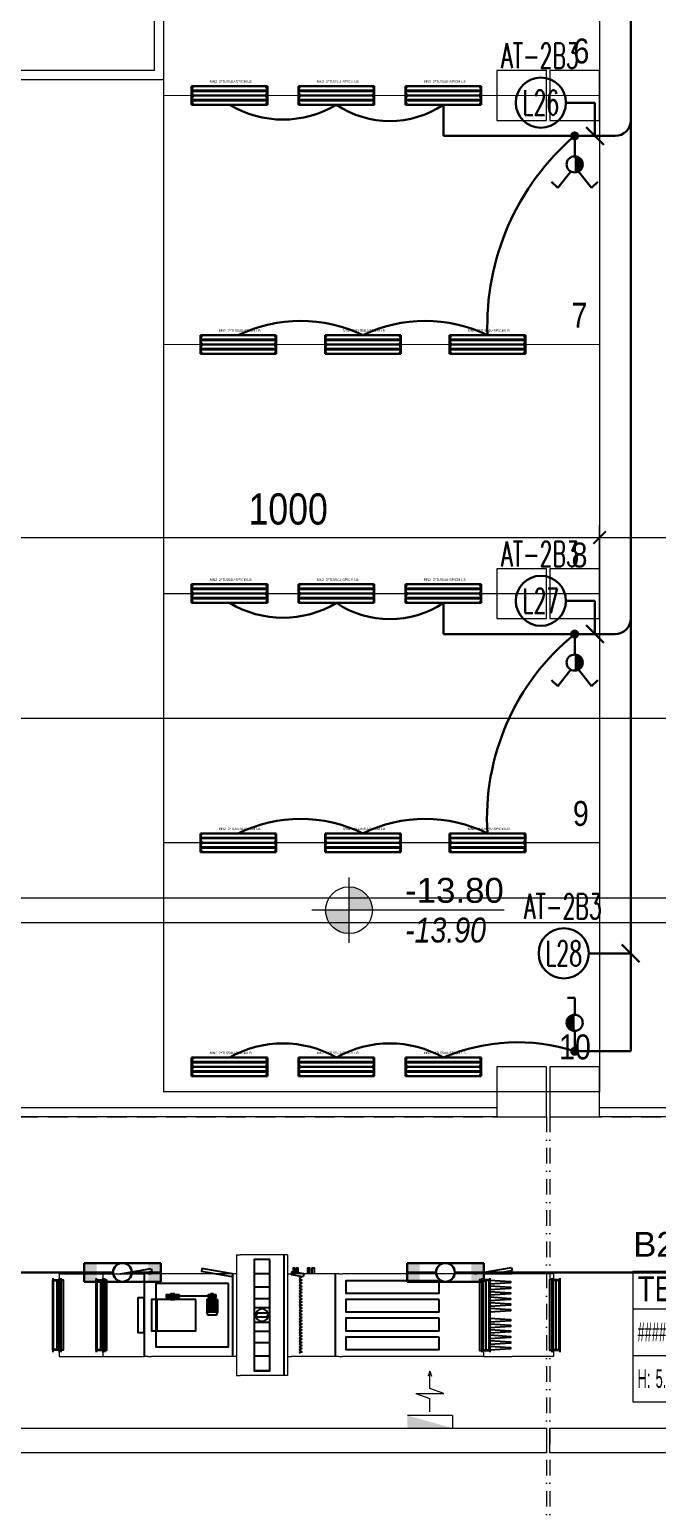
# Model space of a CAD drawing. Header units: metres. Extents: x -13316 to 152404, y -3899 to 30226.
# Drawn here: x 4845 to 5853, y -309 to 2066 of the extents above; entities that cross this region are included whole.
import ezdxf
from ezdxf.enums import TextEntityAlignment as Align

# ---------------------------------------------------------------- set-up
doc = ezdxf.new("R2010")
doc.units = ezdxf.units.M
doc.header["$LTSCALE"] = 100
doc.header["$MEASUREMENT"] = 0
for name, pattern in [('DASHDOT2', [0.5, 0.25, -0.125, 0, -0.125]), ('DOT2', [0.125, 0, -0.125]), ('HIDDEN', [0.375, 0.25, -0.125]), ('HIDDEN2', [4.7625, 3.175, -1.5875])]:
    doc.linetypes.add(name, pattern=pattern)
doc.layers.get('0').update_dxf_attribs({"color": 9, "lineweight": 9})
for name, color, linetype, lineweight in [('00', 9, 'Continuous', 9), ('01', 9, 'Continuous', 9), ('06D', 9, 'Continuous', 9), ('20', 9, 'DOT2', 9), ('21', 9, 'Continuous', 9), ('21_mahal200', 9, 'Continuous', 9), ('24', 9, 'DASHDOT2', 9), ('25', 9, 'Continuous', 9), ('32-ekipman', 9, 'Continuous', 9), ('E-2x36 W SIVAÜSTÜ FLUORESAN ARMATÜR (ETANŞ)', 7, 'Continuous', 30), ('E-2x54 W SIVAÜSTÜ FLUORESAN YÜKSEK TAVAN ARMATÜRÜ', 7, 'Continuous', 30), ('E-ANAHTAR (ETANŞ)', 7, 'Continuous', 30), ('E-KABLO', 7, 'Continuous', 30), ('E-KOMÜTATÖR ANAHTAR (ETANŞ)', 7, 'Continuous', 30), ('E-LINYE', 7, 'Continuous', 30)]:
    doc.layers.add(name, color=color, linetype=linetype, lineweight=lineweight)
doc.styles.add('Arial', font='arial.ttf', dxfattribs={"height": 2.5})
doc.styles.add('E-YAZI', font='txttw.shx')
doc.styles.add('MuuM_TEXT-ITALIC', font='ARIALNI.TTF')
doc.styles.add('MuuM_TEXT-STANDART', font='ARIALN.TTF')
doc.dimstyles.new('MuuM_DIM200', dxfattribs={"dimscale": 20, "dimtxt": 2, "dimasz": 1, "dimexe": 1, "dimexo": 1, "dimgap": 1, "dimtad": 1, "dimdec": 1, "dimrnd": 0.5, "dimdsep": 46, "dimtxsty": 'MuuM_TEXT-STANDART', "dimblk": 'ARCHTICK', "dimcen": 0, "dimdle": 0.15, "dimclrd": 256, "dimclre": 256, "dimclrt": 256, "dimadec": 0, "dimazin": 0, "dimtfac": 5, "dimtdec": 1, "dimtix": 1, "dimtmove": 2, "dimatfit": 3, "dimldrblk": 'DOT', "dimfxl": 3, "dimfxlon": 1, "dimtolj": 1, "dimlwd": -1, "dimlwe": -1, "dimarcsym": 0})

# ---------------------------------------------------------------- blocks, each defined once
blk = doc.blocks.new('p-akslar_yeni')
at = {"layer": '24'}
for points in [[(11770, -8575), (11770, -11857.2)], [(11775, -8575), (11775, -11857.2)]]:
    blk.add_lwpolyline(points, dxfattribs=at)
blk = doc.blocks.new('2x54 W SIVAÜSTÜ FLUORESAN YÜKSEK TAVAN ARMATÜRÜ')
at = {"layer": 'E-2x54 W SIVAÜSTÜ FLUORESAN YÜKSEK TAVAN ARMATÜRÜ', "color": 4}
for p, q in [((-60.8, 15), (-60.8, -15)), ((-60.8, 15), (60.8, 15)), ((-60, 0), (-15, 0)), ((15, 0), (60, 0)), ((60.8, 15), (60.8, 0)), ((60.8, 0), (60.8, -15)), ((-60.8, -15), (60.8, -15))]:
    blk.add_line(p, q, dxfattribs=at)
at = {"layer": 'E-2x54 W SIVAÜSTÜ FLUORESAN YÜKSEK TAVAN ARMATÜRÜ', "color": 7}
for p, q in [((-60.8, 0), (60.8, 0)), ((-59.3, 8), (59.3, 8)), ((-59.2, 7), (59.4, 7)), ((-59.3, -7), (59.3, -7)), ((-59.2, -8), (59.4, -8))]:
    blk.add_line(p, q, dxfattribs=at)
for centre in [(-59.2, 7.6), (-59.2, 7.3), (59.4, 7.6), (59.4, 7.3), (-59.2, -7.4), (-59.2, -7.7), (59.4, -7.4), (59.4, -7.7)]:
    blk.add_circle(centre, 0.11, dxfattribs=at)
for centre, radius, start, end in [((-48.7, 7.5), 12.1, 141.86, 218.14), ((-59.1, 7.5), 0.515, 106.8674, 266.7612), ((-59.3, 7.5), 0.519, 289.2244, 84.4042), ((48.7, 7.5), 12.1, 321.86, 38.14), ((59.5, 7.5), 0.515, 106.8674, 266.7612), ((59.3, 7.5), 0.519, 289.2244, 84.4042), ((-48.7, -7.5), 12.1, 141.86, 218.14), ((-59.1, -7.5), 0.515, 106.8674, 266.7612), ((-59.3, -7.5), 0.519, 289.2244, 84.4042), ((48.7, -7.5), 12.1, 321.86, 38.14), ((59.5, -7.5), 0.515, 106.8674, 266.7612), ((59.3, -7.5), 0.519, 289.2244, 84.4042)]:
    blk.add_arc(centre, radius, start, end, dxfattribs=at)
at = {"layer": 'E-2x54 W SIVAÜSTÜ FLUORESAN YÜKSEK TAVAN ARMATÜRÜ', "color": 7, "style": 'Arial'}
blk.add_text('MN2  2*TL554U-SP/CM LB', height=3.951, dxfattribs=at).set_placement((-31.6, 20.4))
blk = doc.blocks.new('100_KOMÜTATÖR ANAHTAR (ETANŞ)')
at = {"layer": 'E-KOMÜTATÖR ANAHTAR (ETANŞ)', "color": 4}
for p, q in [((-1.7, 5.22), (-2.33, 4.62)), ((-0.37, 3.56), (-1.7, 5.22)), ((0.37, 3.56), (1.7, 5.22)), ((1.7, 5.22), (2.33, 4.62)), ((0, 2.05), (0, 0))]:
    blk.add_line(p, q, dxfattribs=at)
at = {"layer": 'E-KOMÜTATÖR ANAHTAR (ETANŞ)', "color": 4, "const_width": 0.81}
blk.add_lwpolyline([(0, 3.27, 0.414214), (-0.41, 2.86, 0.414214), (0, 2.46, 0.414214)], format="xyb", dxfattribs=at)
at = {"layer": 'E-KOMÜTATÖR ANAHTAR (ETANŞ)', "color": 4}
blk.add_circle((0, 2.86), 0.81, dxfattribs=at)
blk = doc.blocks.new('100_ANAHTAR (ETANŞ)')
at = {"layer": 'E-ANAHTAR (ETANŞ)', "color": 4}
for p, q in [((0, 5.35), (-0.71, 5.35)), ((0, 3.67), (0, 5.35)), ((0, 2.05), (0, 0))]:
    blk.add_line(p, q, dxfattribs=at)
at = {"layer": 'E-ANAHTAR (ETANŞ)', "color": 4, "const_width": 0.81}
blk.add_lwpolyline([(0, 3.27, 0.414214), (-0.41, 2.86, 0.414214), (0, 2.46, 0.414214)], format="xyb", dxfattribs=at)
at = {"layer": 'E-ANAHTAR (ETANŞ)', "color": 4}
blk.add_circle((0, 2.86), 0.81, dxfattribs=at)
blk = doc.blocks.new('100_2x36 W SIVAÜSTÜ FLUORESAN ARMATÜR (ETANŞ)')
at = {"layer": 'E-2x36 W SIVAÜSTÜ FLUORESAN ARMATÜR (ETANŞ)', "color": 4}
for p, q in [((-6.15, 1.5), (6.15, 1.5)), ((-6.15, 1.5), (-6.15, -1.5)), ((-1.5, 0), (-6.15, 0)), ((1.5, 0), (6.15, 0)), ((6.15, 1.5), (6.15, -1.5)), ((-6.15, -1.5), (6.15, -1.5))]:
    blk.add_line(p, q, dxfattribs=at)
blk.add_circle((0, 0), 1.5, dxfattribs=at)
for points in [[(-4.15, 1.5), (-4.15, -1.5), (-6.15, 1.5), (-6.15, -1.5)], [(4.15, 1.5), (4.15, -1.5), (6.15, 1.5), (6.15, -1.5)]]:
    blk.add_solid(points, dxfattribs=at)
blk = doc.blocks.new('p-kolon_80x80')
blk.add_lwpolyline([(-40, -40), (40, -40), (40, 40), (-40, 40)], close=True)
blk = doc.blocks.new('2.bod.sitatik')
at = {"layer": '01'}
for points in [[(5275, -8630), (5355, -8630), (5355, -8550), (5275, -8550)], [(5360, -8630), (5440, -8630), (5440, -8550), (5360, -8550)]]:
    blk.add_lwpolyline(points, close=True, dxfattribs=at)
for p in [(5315, -6990), (5400, -6990), (5315, -7790), (5400, -7790)]:
    blk.add_blockref('p-kolon_80x80', p, dxfattribs=at)
blk = doc.blocks.new('p-işyeri')
at = {"color": 0, "const_width": 2}
blk.add_lwpolyline([(200, 0), (200, 700), (-200, 700), (-200, 0)], close=True, dxfattribs=at)
blk = doc.blocks.new('P-KURANGLEZ')
at = {"layer": '01'}
blk.add_lwpolyline([(5355, -500), (5355, -540), (1600, -540), (1600, 0), (1640, 0), (1640, -500)], close=True, dxfattribs=at)
blk.add_lwpolyline([(7520, -540), (5360, -540), (5360, -500), (7520, -500), (7520, -540)], dxfattribs=at)
blk = doc.blocks.new('_ArchTick')
at = {"color": 0, "linetype": 'ByBlock', "const_width": 0.15}
blk.add_lwpolyline([(-0.5, -0.5), (0.5, 0.5)], dxfattribs=at)
blk = doc.blocks.new('*D679')
at = {"layer": '25', "transparency": 16777216}
for p, q in [((4440, -32440.8), (4440, -32360.8)), ((5440, -32440.8), (5440, -32360.8)), ((4437, -32380.8), (5443, -32380.8))]:
    blk.add_line(p, q, dxfattribs=at)
at = {"layer": '25', "transparency": 16777216, "xscale": 20, "yscale": 20, "zscale": 20, "rotation": 180}
blk.add_blockref('_ArchTick', (4440, -32380.8), dxfattribs=at)
at = {"layer": '25', "transparency": 16777216, "xscale": 20, "yscale": 20, "zscale": 20}
blk.add_blockref('_ArchTick', (5440, -32380.8), dxfattribs=at)
at = {"layer": '25', "transparency": 16777216, "insert": (4940, -32335.2), "char_height": 50, "attachment_point": 5, "style": 'MuuM_TEXT-STANDART'}
blk.add_mtext('\\A1;1000', dxfattribs=at)
blk = doc.blocks.new('_Dot')
at = {"color": 0, "linetype": 'ByBlock', "lineweight": -2}
blk.add_line((-0.5, 0), (-1, 0), dxfattribs=at)
at = {"color": 0, "linetype": 'ByBlock', "const_width": 0.5}
blk.add_lwpolyline([(-0.25, 0, 1), (0.25, 0, 1)], format="xyb", close=True, dxfattribs=at)
blk = doc.blocks.new('*D680')
at = {"layer": '25', "transparency": 16777216}
for p, q in [((5440, -32440.8), (5440, -32360.8)), ((6060, -32440.8), (6060, -32360.8)), ((5437, -32380.8), (6063, -32380.8))]:
    blk.add_line(p, q, dxfattribs=at)
at = {"layer": '25', "transparency": 16777216, "xscale": 20, "yscale": 20, "zscale": 20, "rotation": 180}
blk.add_blockref('_ArchTick', (5440, -32380.8), dxfattribs=at)
at = {"layer": '25', "transparency": 16777216, "xscale": 20, "yscale": 20, "zscale": 20}
blk.add_blockref('_ArchTick', (6060, -32380.8), dxfattribs=at)
at = {"layer": '25', "transparency": 16777216, "insert": (5750, -32335.2), "char_height": 50, "attachment_point": 5, "style": 'MuuM_TEXT-STANDART'}
blk.add_mtext('\\A1;620', dxfattribs=at)
blk = doc.blocks.new('*D687')
at = {"layer": '25', "transparency": 16777216}
for p, q in [((4440, -32730.8), (4440, -32650.8)), ((6805, -32730.8), (6805, -32650.8)), ((4437, -32670.8), (6808, -32670.8))]:
    blk.add_line(p, q, dxfattribs=at)
at = {"layer": '25', "transparency": 16777216, "xscale": 20, "yscale": 20, "zscale": 20, "rotation": 180}
blk.add_blockref('_ArchTick', (4440, -32670.8), dxfattribs=at)
at = {"layer": '25', "transparency": 16777216, "xscale": 20, "yscale": 20, "zscale": 20}
blk.add_blockref('_ArchTick', (6805, -32670.8), dxfattribs=at)
at = {"layer": '25', "transparency": 16777216, "insert": (5622.5, -32625.3), "char_height": 50, "attachment_point": 5, "style": 'MuuM_TEXT-STANDART'}
blk.add_mtext('\\A1;2365', dxfattribs=at)
blk = doc.blocks.new('YD-72-20')
at = {"linetype": 'Continuous'}
for p, q in [((0, 0.714), (-0.028, 0.634)), ((0, 0.714), (0.028, 0.634)), ((0, 0.434), (0, 0.714)), ((-0.225, 0.355), (0.225, 0.355)), ((-0.225, 0.355), (0, 0.276)), ((0.225, 0.355), (0, 0.434)), ((0, 0.058), (0, 0.276)), ((0.36, 0), (-0.36, 0)), ((0.36, 0), (0.36, -0.2))]:
    blk.add_line(p, q, dxfattribs=at)
blk.add_solid([(0.36, -0.2), (-0.36, 0), (-0.36, -0.2)])
blk = doc.blocks.new('A$C29B32992')
at = {"xscale": 100, "yscale": 100, "zscale": 100}
blk.add_blockref('YD-72-20', (5167.6, -11370.1), dxfattribs=at)
blk = doc.blocks.new('0_elevationtarget-p-bk')
h = blk.add_hatch(color=250)
h.paths.add_polyline_path([(1.88, 0, 0.414214), (0, 1.88), (0, 0)])
h.paths.add_polyline_path([(0, 0), (-1.88, 0, 0.414214), (0, -1.88)])
blk.add_line((0, -2.62), (0, 2.62))
blk.add_lwpolyline([(12.45, 0), (-3, 0)])
blk.add_circle((0, 0), 1.88)
at = {"style": 'Arial'}
blk.add_attdef('BITMISKOT', text='', height=2, dxfattribs=at).set_placement((4.5, 0), align=Align.BOTTOM_LEFT)
at = {"style": 'MuuM_TEXT-ITALIC'}
blk.add_attdef('FINISHINGFLOORLEVEL', text='', height=2, dxfattribs=at).set_placement((4.5, -0.59), align=Align.TOP_LEFT)
blk = doc.blocks.new('fgdfhdfh')
for p, q in [((2844, 1630), (2905, 1630)), ((2844, 1630), (2905, 1630)), ((2844, -305), (2844, 1630)), ((3605, 1630), (2905, 1630)), ((3666, 1630), (3605, 1630)), ((3666, 1630), (3605, 1630)), ((3666, -305), (3666, 1630)), ((0, 1325), (61, 1325)), ((0, 0), (0, 1325)), ((61, 1325), (700, 1325)), ((700, 1325), (761, 1325)), ((700, 0), (700, 1325)), ((761, 1325), (1361, 1325)), ((1361, 1325), (1361, 1325)), ((1422, 1325), (1361, 1325)), ((1422, 1325), (1483, 1325)), ((2783, 1325), (1483, 1325)), ((2844, 1325), (2783, 1325)), ((3666, 1325), (3727, 1325)), ((3927, 1325), (3727, 1325)), ((4427, 1325), (3927, 1325)), ((4488, 1325), (4427, 1325)), ((4488, 1325), (4549, 1325)), ((6149, 1325), (4549, 1325)), ((6749, 1325), (6149, 1325)), ((6810, 1325), (6749, 1325)), ((6810, 0), (6810, 1325)), ((6810, 1325), (7271, 1325)), ((7871, 1325), (7271, 1325)), ((7932, 1325), (7871, 1325)), ((7932, 0), (7932, 1325)), ((0, 0), (61, 0)), ((61, 0), (700, 0)), ((700, 0), (761, 0)), ((761, 0), (1361, 0)), ((1422, 0), (1361, 0)), ((1422, 0), (1483, 0)), ((2783, 0), (1483, 0)), ((2844, 0), (2783, 0)), ((3666, 0), (3727, 0)), ((3927, 0), (3727, 0)), ((4427, 0), (3927, 0)), ((4488, 0), (4427, 0)), ((4488, 0), (4549, 0)), ((6149, 0), (4549, 0)), ((6749, 0), (6149, 0)), ((6810, 0), (6749, 0)), ((6810, 0), (7271, 0)), ((7871, 0), (7271, 0)), ((7932, 0), (7871, 0)), ((2844, -305), (2905, -305)), ((2844, -305), (2905, -305)), ((3605, -305), (2905, -305)), ((3666, -305), (3605, -305)), ((3666, -305), (3605, -305))]:
    blk.add_line(p, q)
at = {"color": 252, "lineweight": -3}
for p, q in [((3380, 1555), (3130, 1555)), ((3605, -305), (3605, 1630)), ((-105, 67), (-105, 1257)), ((-40, 97), (-40, 1227)), ((25, 67), (25, 1257)), ((595, 68), (595, 1258)), ((660, 98), (660, 1228)), ((725, 68), (725, 1258)), ((1361, 0), (1361, 1325)), ((1361, 25), (1361, 1300)), ((2783, 0), (2783, 1325)), ((3380, 1324), (3130, 1324)), ((3902, 1250), (3852, 1275)), ((3852, 1225), (3902, 1250)), ((3902, 1200), (3852, 1225)), ((3852, 1175), (3902, 1200)), ((4427, 0), (4427, 1325)), ((6785, 68), (6785, 1258)), ((6850, 98), (6850, 1228)), ((6915, 68), (6915, 1258)), ((7907, 67), (7907, 1257)), ((7972, 97), (7972, 1227)), ((8037, 67), (8037, 1257)), ((3380, 1109), (3130, 1109)), ((3902, 1150), (3852, 1175)), ((3852, 1125), (3902, 1150)), ((3902, 1100), (3852, 1125)), ((3852, 1075), (3902, 1100)), ((3902, 1050), (3852, 1075)), ((3852, 1025), (3902, 1050)), ((3902, 1000), (3852, 1025)), ((3852, 975), (3902, 1000)), ((3902, 950), (3852, 975)), ((3852, 925), (3902, 950)), ((1569, 409), (1569, 916)), ((3380, 924), (3130, 924)), ((3380, 782), (3130, 782)), ((3902, 900), (3852, 925)), ((3852, 875), (3902, 900)), ((3902, 850), (3852, 875)), ((3852, 825), (3902, 850)), ((3902, 800), (3852, 825)), ((3852, 775), (3902, 800)), ((3902, 750), (3852, 775)), ((3852, 725), (3902, 750)), ((3902, 700), (3852, 725)), ((2394, 409), (2394, 612)), ((2422, 409), (2422, 612)), ((2455, 409), (2455, 612)), ((2488, 409), (2488, 612)), ((2516, 409), (2516, 612)), ((2535, 409), (2535, 612)), ((2541, 409), (2541, 612)), ((3380, 693), (3130, 693)), ((3155, 688), (3130, 638)), ((3180, 638), (3130, 638)), ((3380, 632), (3130, 632)), ((3380, 543), (3130, 543)), ((3155, 688), (3180, 638)), ((3355, 638), (3330, 688)), ((3380, 688), (3330, 688)), ((3355, 638), (3380, 688)), ((3852, 675), (3902, 700)), ((3902, 650), (3852, 675)), ((3852, 625), (3902, 650)), ((3902, 600), (3852, 625)), ((3852, 575), (3902, 600)), ((3902, 550), (3852, 575)), ((3852, 525), (3902, 550)), ((3902, 500), (3852, 525)), ((3852, 475), (3902, 500)), ((3902, 450), (3852, 475)), ((2511, 356), (1719, 356)), ((3380, 401), (3130, 401)), ((3852, 425), (3902, 450)), ((3902, 400), (3852, 425)), ((3852, 375), (3902, 400)), ((3902, 350), (3852, 375)), ((3852, 325), (3902, 350)), ((3902, 300), (3852, 325)), ((3852, 275), (3902, 300)), ((3902, 250), (3852, 275)), ((3852, 225), (3902, 250)), ((858, -35), (864, 0)), ((1269, 0), (1484, -38)), ((1361, 0), (1361, 0)), ((2774, 49), (2282, -38)), ((2783, 0), (2290, -87)), ((2783, 0), (2774, 49)), ((3380, 216), (3130, 216)), ((3380, 1), (3130, 1)), ((3918, 49), (3721, 14)), ((3730, -35), (3721, 14)), ((3927, 0), (3730, -35)), ((3902, 200), (3852, 225)), ((3852, 175), (3902, 200)), ((3902, 150), (3852, 175)), ((3852, 125), (3902, 150)), ((3902, 100), (3852, 125)), ((3852, 75), (3902, 100)), ((3902, 50), (3852, 75)), ((3927, 0), (3918, 49)), ((6956, 0), (7271, -56)), ((661, -1), (858, -35)), ((983, -1), (1475, -88)), ((1475, -88), (1484, -38)), ((2290, -87), (2282, -38)), ((3380, -230), (3130, -230)), ((6671, -1), (7262, -105)), ((7262, -105), (7271, -56))]:
    blk.add_line(p, q, dxfattribs=at)
for points in [[(3380, -230), (3130, -230), (3130, 1555), (3380, 1555), (3380, -230)], [(-105, 97), (25, 97), (25, 1227), (-105, 1227), (-105, 97)], [(-92, 107), (12, 107), (12, 1217), (-92, 1217), (-92, 107)], [(0, 97), (61, 97), (61, 1227), (0, 1227), (0, 97)], [(595, 98), (725, 98), (725, 1228), (595, 1228), (595, 98)], [(608, 108), (712, 108), (712, 1218), (608, 1218), (608, 108)], [(700, 98), (761, 98), (761, 1228), (700, 1228), (700, 98)], [(6099, 1014), (4599, 1014), (4599, 1214), (6099, 1214), (6099, 1014)], [(6810, 98), (6749, 98), (6749, 1228), (6810, 1228), (6810, 98)], [(6915, 98), (6785, 98), (6785, 1228), (6915, 1228), (6915, 98)], [(6902, 108), (6798, 108), (6798, 1218), (6902, 1218), (6902, 108)], [(7932, 97), (7871, 97), (7871, 1227), (7932, 1227), (7932, 97)], [(8037, 97), (7907, 97), (7907, 1227), (8037, 1227), (8037, 97)], [(8024, 107), (7920, 107), (7920, 1217), (8024, 1217), (8024, 107)], [(2718, 156), (1548, 156), (1548, 1170), (2718, 1170), (2718, 156)], [(1361, 384), (1261, 384), (1261, 941), (1361, 941), (1361, 384)], [(2191, 409), (1483, 409), (1483, 916), (2191, 916), (2191, 409)], [(6099, 713), (4599, 713), (4599, 913), (6099, 913), (6099, 713)], [(2541, 409), (2368, 409), (2368, 612), (2541, 612), (2541, 409)], [(2498, 460), (2412, 460), (2412, 561), (2498, 561), (2498, 460)], [(6099, 412), (4599, 412), (4599, 612), (6099, 612), (6099, 412)], [(1931, 338), (1715, 338), (1715, 373), (1931, 373), (1931, 338)], [(1855, 374), (1790, 374), (1790, 409), (1855, 409), (1855, 374)], [(1855, 323), (1790, 323), (1790, 338), (1855, 338), (1855, 323)], [(2520, 338), (2390, 338), (2390, 373), (2520, 373), (2520, 338)], [(2477, 374), (2434, 374), (2434, 409), (2477, 409), (2477, 374)], [(2477, 323), (2434, 323), (2434, 338), (2477, 338), (2477, 323)], [(6099, 111), (4599, 111), (4599, 311), (6099, 311), (6099, 111)]]:
    blk.add_lwpolyline(points, close=True, dxfattribs=at)
for points in [[(0, 61), (0, 61), (0, 1264), (0, 1264), (0, 61)], [(700, 61), (700, 61), (700, 1264), (700, 1264), (700, 61)], [(6810, 61), (6810, 61), (6810, 1264), (6810, 1264), (6810, 61)], [(7932, 61), (7932, 61), (7932, 1264), (7932, 1264), (7932, 61)]]:
    blk.add_lwpolyline(points, close=True)
for points in [[(6915, 1161), (7244, 1183), (7244, 1203), (6915, 1224)], [(6915, 1071), (7244, 1093), (7244, 1113), (6915, 1134)], [(6915, 981), (7244, 1003), (7244, 1023), (6915, 1044)], [(6915, 891), (7244, 913), (7244, 933), (6915, 954)], [(6915, 801), (7244, 823), (7244, 843), (6915, 864)], [(6915, 711), (7244, 733), (7244, 753), (6915, 774)], [(2541, 612), (2520, 662), (2390, 662), (2369, 612)], [(6915, 551), (7244, 573), (7244, 593), (6915, 614)], [(6915, 461), (7244, 483), (7244, 503), (6915, 524)], [(6915, 371), (7244, 393), (7244, 413), (6915, 434)], [(6915, 281), (7244, 303), (7244, 323), (6915, 344)], [(6915, 191), (7244, 213), (7244, 233), (6915, 254)], [(3781, 0), (3781, -91), (3754, -91), (3754, 0)], [(3834, 0), (3834, -91), (3807, -91), (3807, 0)], [(4023, 0), (4023, -91), (3983, -91), (3983, 0)], [(4095, 0), (4095, -91), (4055, -91), (4055, 0)], [(6915, 101), (7244, 123), (7244, 143), (6915, 164)]]:
    blk.add_lwpolyline(points, dxfattribs=at)
blk.add_circle((3255, 662), 100, dxfattribs=at)
blk = doc.blocks.new('0_roomno2')
blk.add_lwpolyline([(19.38, -10.5), (0, -10.5), (0, 0), (19.38, 0)], close=True)
for points in [[(0, -3), (19.38, -3)], [(8.12, -3), (8.12, -10.5)], [(11.88, -3), (11.88, -10.5)], [(15.62, -3), (15.62, -10.5)], [(0, -6.75), (8.12, -6.75)]]:
    blk.add_lwpolyline(points)
at = {"style": 'MuuM_TEXT-STANDART', "width": 0.6}
blk.add_text('H:', height=1.5, dxfattribs=at).set_placement((0.35, -8.61), align=Align.MIDDLE_LEFT)
at = {"style": 'Arial'}
blk.add_attdef('ODANO', (0, 1.17), '', height=2, dxfattribs=at)
blk.add_attdef('MEKANADI', text='', height=2, dxfattribs=at).set_placement((0.35, -3), align=Align.BOTTOM_LEFT)
at = {"style": 'MuuM_TEXT-STANDART', "width": 0.6}
for tag, p in [('M2', (0.35, -4.88)), ('TEMIZTAVANYUKSEKLIGI', (1.8, -8.61))]:
    blk.add_attdef(tag, text='', height=1.5, dxfattribs=at).set_placement(p, align=Align.MIDDLE_LEFT)
for tag, p in [('YER01', (10, -4.5)), ('TAVAN01', (13.75, -4.5)), ('DUVAR01', (17.5, -4.5)), ('YER02', (10, -6.75)), ('TAVAN02', (13.75, -6.75)), ('DUVAR02', (17.5, -6.75)), ('YER03', (10, -9)), ('TAVAN03', (13.75, -9)), ('DUVAR03', (17.5, -9))]:
    blk.add_attdef(tag, text='', height=1.5, dxfattribs=at).set_placement(p, align=Align.MIDDLE_CENTER)
blk = doc.blocks.new('2.bod.Mimari')
at = {"layer": '00'}
for points in [[(4440, -6215), (4740, -6215), (4740, -6965), (4440, -6965)], [(4440, -6230), (4725, -6230), (4725, -6950), (4440, -6950)]]:
    blk.add_lwpolyline(points, dxfattribs=at)
for points in [[(5275, -8630), (4440, -8630), (4440, -8615), (5275, -8615)], [(5880, -8630), (5440, -8630), (5440, -8615), (5880, -8615)]]:
    blk.add_lwpolyline(points, close=True, dxfattribs=at)
at = {"layer": '06D'}
blk.add_lwpolyline([(1942.5, -8278.51), (8760, -8278.51), (8760, -8733.51), (8720, -8733.51), (8720, -8318.51), (1942.5, -8318.51), (1942.5, -8278.51)], dxfattribs=at)
at = {"layer": '20', "linetype": 'HIDDEN2', "ltscale": 0.1}
blk.add_lwpolyline([(2030, -8630), (8440, -8630)], dxfattribs=at)
at = {"layer": '01'}
blk.add_blockref('P-KURANGLEZ', (0, -8630), dxfattribs=at)
at = {"layer": '06D', "color": 89, "linetype": 'HIDDEN', "true_color": 0x2e4d23, "rotation": 90}
for p in [(5440, -6790), (5440, -7190), (5440, -7590), (5440, -7990), (5440, -8390)]:
    blk.add_blockref('p-işyeri', p, dxfattribs=at)
at = {"layer": '21', "xscale": 20, "yscale": 20, "zscale": 20}
blk.add_blockref('0_elevationtarget-p-bk', (5037.77, -8298.49), dxfattribs=at).add_auto_attribs({'BITMISKOT': '-13.80', 'FINISHINGFLOORLEVEL': '-13.90'})
at = {"layer": '21_mahal200'}
ref = blk.add_blockref('0_roomno2', (5493.92, -8878.34), dxfattribs=dict(at, xscale=20, yscale=20, zscale=20))
ref.add_attrib('ODANO', 'B2-42', (5493.92, -8854.94), dxfattribs={"layer": '0', "height": 40, "style": 'Arial'})
ref.add_attrib('MEKANADI', 'TEKNİK HACİM', dxfattribs={"layer": '0', "height": 40, "style": 'Arial', "width": 0.8}).set_placement((5500.92, -8938.34), align=Align.BOTTOM_LEFT)
ref.add_attrib('M2', '###### m2', dxfattribs={"layer": '0', "height": 30, "style": 'MuuM_TEXT-STANDART', "width": 0.6}).set_placement((5500.92, -8975.84), align=Align.MIDDLE_LEFT)
ref.add_attrib('TEMIZTAVANYUKSEKLIGI', '5.40 M', dxfattribs={"layer": '0', "height": 30, "style": 'MuuM_TEXT-STANDART', "width": 0.6}).set_placement((5529.92, -9050.5), align=Align.MIDDLE_LEFT)
ref.add_attrib('YER01', 'Y04', dxfattribs={"layer": '0', "height": 30, "style": 'MuuM_TEXT-STANDART', "width": 0.6}).set_placement((5693.92, -8968.34), align=Align.MIDDLE_CENTER)
ref.add_attrib('TAVAN01', 'T09', dxfattribs={"layer": '0', "height": 30, "style": 'MuuM_TEXT-STANDART', "width": 0.6}).set_placement((5768.92, -8968.34), align=Align.MIDDLE_CENTER)
ref.add_attrib('DUVAR01', 'D02', dxfattribs={"layer": '0', "height": 30, "style": 'MuuM_TEXT-STANDART', "width": 0.6}).set_placement((5843.92, -8968.34), align=Align.MIDDLE_CENTER)
ref.add_attrib('DUVAR02', 'D07', dxfattribs={"layer": '0', "height": 30, "style": 'MuuM_TEXT-STANDART', "width": 0.6}).set_placement((5843.92, -9013.34), align=Align.MIDDLE_CENTER)
at = {"layer": '32-ekipman'}
blk.add_blockref('A$C29B32992', (0, 2260.12), dxfattribs=at)
at = {"layer": '32-ekipman', "xscale": -0.1, "yscale": 0.1, "zscale": 0.1, "rotation": 180}
blk.add_blockref('fgdfhdfh', (4572.54, -8882.46), dxfattribs=at)
at = {"layer": '21', "style": 'MuuM_TEXT-STANDART'}
for s, p in [('6', (5423.49, -6950.57)), ('7', (5420.49, -7375)), ('8', (5420.49, -7760)), ('9', (5422.65, -8175)), ('10', (5425.9, -8550))]:
    blk.add_text(s, height=40, dxfattribs=at).set_placement(p, align=Align.BOTTOM_RIGHT)
at = {"layer": '25'}
for base, p1, p2, picture, middle in [((5440, -7699.98), (4440, -7959.4), (5440, -7889.37), '*D679', (4940, -7654.45)), ((6060, -7699.98), (5440, -7959.4), (6060, -7889.37), '*D680', (5750, -7654.45)), ((6805, -7990), (4440, -8249.42), (6805, -8179.39), '*D687', (5622.5, -7944.47))]:
    dim = blk.add_linear_dim(base=base, p1=p1, p2=p2, dimstyle='MuuM_DIM200', override={"dimtxt": 2.5}, dxfattribs=at)
    dim.commit()
    dim.dimension.update_dxf_attribs({"geometry": picture, "text_midpoint": middle, "insert": (0, 24680.79)})

msp = doc.modelspace()

# ---------------------------------------------------------------- linework, layer by layer
at = {"layer": 'E-KABLO', "color": 5}
for p, q in [((5810, 2720), (5810, 1920)), ((5810, 1920), (5810, 1120))]:
    msp.add_line(p, q, dxfattribs=at)
at = {"layer": 'E-KABLO', "color": 6}
for p, q in [((5509.17, 1945), (5509.17, 1895)), ((5720, 1895), (5509.17, 1895)), ((5720, 1895), (5785, 1895)), ((5509.17, 1145), (5509.17, 1095)), ((5810, 1120), (5810, 425)), ((5720, 1095), (5509.17, 1095)), ((5720, 1095), (5785, 1095)), ((5720, 425), (5810, 425)), ((4932.45, 70), (4535.55, 70)), ((5572.55, 70), (6030.25, 70))]:
    msp.add_line(p, q, dxfattribs=at)
at = {"layer": 'E-KABLO', "color": 4, "linetype": 'Continuous', "const_width": 7.2}
for points in [[(5723.6, 1895, -1), (5716.4, 1895, -1)], [(5723.6, 1095, -1), (5716.4, 1095, -1)], [(5723.6, 425, -1), (5716.4, 425, -1)]]:
    msp.add_lwpolyline(points, format="xyb", close=True, dxfattribs=at)
at = {"layer": 'E-KABLO', "color": 6}
for centre, radius, start, end in [((5251.67, 2088.34), 167.08, 239.08703, 300.91297), ((5423.33, 2073.06), 154.16, 236.16732, 303.83268), ((5785, 1920), 25, 270, 0), ((5980.91, 1590.23), 401.2, 130.56593, 182.17532), ((5280, 1370.41), 227.72, 63.95106, 116.04894), ((5480, 1370.41), 227.72, 63.95106, 116.04894), ((5251.67, 1288.34), 167.08, 239.08703, 300.91297), ((5423.33, 1273.06), 154.16, 236.16732, 303.83268), ((5785, 1120), 25, 270, 0), ((5960.37, 799.21), 381.14, 129.09926, 183.64198), ((5280, 570.41), 227.72, 63.95106, 116.04894), ((5480, 570.41), 227.72, 63.95106, 116.04894), ((5251.67, 264), 173.69, 60.38431, 119.61569), ((5423.33, 264), 173.69, 60.38431, 119.61569), ((5627.88, 139.62), 299.88, 72.11057, 113.32053)]:
    msp.add_arc(centre, radius, start, end, dxfattribs=at)
at = {"layer": 'E-LINYE', "color": 7, "linetype": 'Continuous'}
for p, q in [((5705.97, 1948.41), (5752.5, 1948.41)), ((5752.5, 1895), (5752.5, 1948.41)), ((5766.64, 1880.86), (5738.36, 1909.14)), ((5705.97, 1148.41), (5752.5, 1148.41)), ((5752.5, 1095), (5752.5, 1148.41)), ((5766.64, 1080.86), (5738.36, 1109.14)), ((5824.14, 568.16), (5795.86, 596.45)), ((5742.72, 582.3), (5810, 582.3))]:
    msp.add_line(p, q, dxfattribs=at)
for centre in [(5665.73, 1948.41), (5665.73, 1148.41), (5702.47, 582.3)]:
    msp.add_circle(centre, 40.25, dxfattribs=at)

# ---------------------------------------------------------------- block references
for name in ['2.bod.sitatik', '2.bod.Mimari']:
    msp.add_blockref(name, (320, 8950))
at = {"layer": '24'}
msp.add_blockref('p-akslar_yeni', (-6095, 8895), dxfattribs=at)
at = {"layer": 'E-2x36 W SIVAÜSTÜ FLUORESAN ARMATÜR (ETANŞ)', "xscale": 10, "yscale": 10, "zscale": 10, "rotation": 180}
for p in [(4993.95, 70), (5512.45, 70)]:
    msp.add_blockref('100_2x36 W SIVAÜSTÜ FLUORESAN ARMATÜR (ETANŞ)', p, dxfattribs=at)
at = {"layer": 'E-2x54 W SIVAÜSTÜ FLUORESAN YÜKSEK TAVAN ARMATÜRÜ', "color": 6}
for p in [(5165.83, 1960), (5337.5, 1960), (5509.17, 1960), (5180, 1560), (5380, 1560), (5580, 1560), (5165.83, 1160), (5337.5, 1160), (5509.17, 1160), (5180, 760), (5380, 760), (5580, 760), (5165.83, 400), (5337.5, 400), (5509.17, 400)]:
    msp.add_blockref('2x54 W SIVAÜSTÜ FLUORESAN YÜKSEK TAVAN ARMATÜRÜ', p, dxfattribs=at)
at = {"layer": 'E-ANAHTAR (ETANŞ)', "xscale": 16, "yscale": 16, "zscale": 16}
msp.add_blockref('100_ANAHTAR (ETANŞ)', (5720, 425), dxfattribs=at)
at = {"layer": 'E-KOMÜTATÖR ANAHTAR (ETANŞ)', "xscale": 16, "yscale": 16, "zscale": 16, "rotation": 180}
for p in [(5720, 1895), (5720, 1095)]:
    msp.add_blockref('100_KOMÜTATÖR ANAHTAR (ETANŞ)', p, dxfattribs=at)

# ---------------------------------------------------------------- texts
at = {"layer": 'E-LINYE', "color": 3, "linetype": 'Continuous', "style": 'E-YAZI', "width": 0.6}
for s, p in [('AT-2B3', (5664.27, 2023.73)), ('L26', (5665.73, 1948.41)), ('AT-2B3', (5664.27, 1223.73)), ('L27', (5665.73, 1148.41)), ('AT-2B3', (5701.01, 657.63)), ('L28', (5702.47, 582.3))]:
    msp.add_text(s, height=40, dxfattribs=at).set_placement(p, align=Align.MIDDLE_CENTER)

doc.saveas('drawing.dxf')
